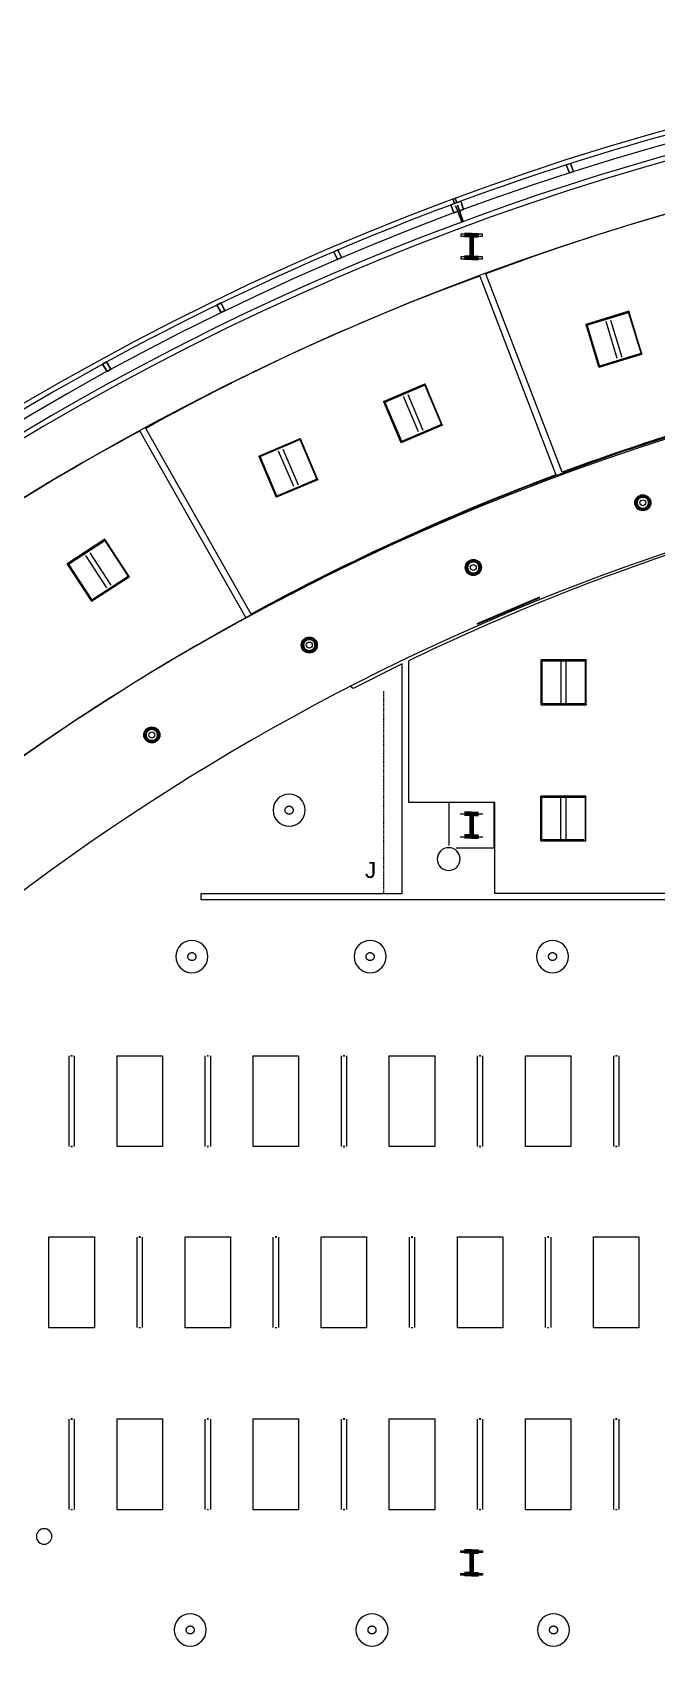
# Model space of a CAD drawing. Header units: inches. Extents: x 6512 to 15357, y -630 to 1499.
# Drawn here: x 13169 to 13498, y 633 to 1499 of the extents above; entities that cross this region are included whole.
import ezdxf

# ---------------------------------------------------------------- set-up
doc = ezdxf.new("R2010")
doc.units = ezdxf.units.IN
doc.header["$MEASUREMENT"] = 0
doc.linetypes.add('Dash 1_8_', pattern=[0.25, 0.125, -0.125])
for name, color, linetype, lineweight in [('A-CLNG', 13, 'Continuous', 18), ('A-DETL', 90, 'Continuous', 9), ('A-GLAZ', 151, 'Continuous', 18), ('E-LITE-EQPM', 33, 'Continuous', 25), ('G-ANNO-TEXT', 231, 'Continuous', 9), ('P-SANR-FIXT', 6, 'Continuous', 18), ('S-COLS', 52, 'Continuous', 18), ('S-COLS-SYMB', 171, 'Continuous', 70)]:
    doc.layers.add(name, color=color, linetype=linetype, lineweight=lineweight)
doc.styles.add('Swis721 Lt BT_1', font='swissl.ttf', dxfattribs={"height": 8.514638})

# ---------------------------------------------------------------- blocks, each defined once
blk = doc.blocks.new('Double C-Channel-Column - 2C15X50 WJE-4604959-3RD FLOOR RCP - NEW')
at = {"layer": 'S-COLS-SYMB'}
for p, q in [((0, 6), (-3.71, 6)), ((0, 6), (0, -6)), ((0, 6), (0, -6)), ((0, 6), (3.71, 6)), ((0, -6), (-3.71, -6)), ((0, -6), (3.71, -6))]:
    blk.add_line(p, q, dxfattribs=at)
blk = doc.blocks.new('Frameless opening with glazing - 36_ x 96_-4640755-3RD FLOOR RCP - NEW')
at = {"layer": 'A-GLAZ', "lineweight": 30}
blk.add_line((-19.5, -0.625), (16.5, -0.625), dxfattribs=at)
blk = doc.blocks.new('Pipe2 - Pipe-4625739-3RD FLOOR RCP - NEW')
at = {"layer": 'P-SANR-FIXT', "lineweight": 9}
for start, end in [(0, 180), (180, 0)]:
    blk.add_arc((14102.65, 671.72), 6, start, end, dxfattribs=at)
blk = doc.blocks.new('pipe small - pipe small-4625863-3RD FLOOR RCP - NEW')
at = {"layer": 'P-SANR-FIXT', "lineweight": 9}
for start, end in [(0, 180), (180, 0)]:
    blk.add_arc((13174.66, 704.32), 4.11, start, end, dxfattribs=at)
blk = doc.blocks.new('Lighting-Troffer-Cooper-Metalux-Encounter-22EN-24EN-LD2 - See Type Catalog-5549915-3RD FLOOR RCP - NEW')
at = {"layer": 'E-LITE-EQPM', "lineweight": 9}
for p, q in [((-11.875, 11.84375), (-11.875, 11.59375)), ((11.875, 11.84375), (-11.875, 11.84375)), ((-11.875, 11.59375), (-11.46875, 11.59375)), ((-11.875, 11.59375), (-11.46875, 11.59375)), ((-11.875, 11.59375), (-11.875, -11.59375)), ((-11.46875, 11.59375), (-11.46875, 11.34375)), ((-11.46875, -11.59375), (-11.46875, 11.59375)), ((11.46875, 11.34375), (-11.46875, 11.34375)), ((-1.25, 11.34375), (-1.25, -11.34375)), ((1.25, -11.34375), (1.25, 11.34375)), ((11.46875, 11.34375), (11.46875, 11.59375)), ((11.46875, 11.59375), (11.875, 11.59375)), ((11.46875, 11.59375), (11.875, 11.59375)), ((11.46875, -11.59375), (11.46875, 11.59375)), ((11.875, 11.59375), (11.875, 11.84375)), ((11.875, 11.59375), (11.875, -11.59375)), ((-11.46875, -11.59375), (-11.875, -11.59375)), ((-11.875, -11.59375), (-11.875, -11.84375)), ((-11.46875, -11.59375), (-11.875, -11.59375)), ((-11.875, -11.84375), (11.875, -11.84375)), ((-11.46875, -11.34375), (11.46875, -11.34375)), ((-11.46875, -11.34375), (-11.46875, -11.59375)), ((11.46875, -11.59375), (11.46875, -11.34375)), ((11.875, -11.59375), (11.46875, -11.59375)), ((11.875, -11.59375), (11.46875, -11.59375)), ((11.875, -11.84375), (11.875, -11.59375))]:
    blk.add_line(p, q, dxfattribs=at)
blk = doc.blocks.new('Lighting-Troffer-Cooper-Metalux-Encounter-22EN-24EN-LD2 - See Type Catalog-V6-3RD FLOOR RCP - NEW')
at = {"layer": 'E-LITE-EQPM', "lineweight": 9}
for p, q in [((-11.87, 11.84), (-11.87, 11.59)), ((10.91, 11.84), (-11.87, 11.84)), ((-11.87, 11.59), (-11.47, 11.59)), ((-11.87, 11.59), (-11.47, 11.59)), ((-11.87, 11.59), (-11.87, -11.59)), ((-11.47, 11.59), (-11.47, 11.34)), ((-11.47, -11.59), (-11.47, 11.59)), ((11.11, 11.34), (-11.47, 11.34)), ((-1.25, 11.34), (-1.25, -11.34)), ((1.25, -11.34), (1.25, 11.34)), ((11.47, -11.59), (11.47, 11.03)), ((11.88, 10.9), (11.88, -11.59)), ((-11.47, -11.59), (-11.87, -11.59)), ((-11.87, -11.59), (-11.87, -11.84)), ((-11.47, -11.59), (-11.87, -11.59)), ((-11.87, -11.84), (11.88, -11.84)), ((-11.47, -11.34), (11.47, -11.34)), ((-11.47, -11.34), (-11.47, -11.59)), ((11.47, -11.59), (11.47, -11.34)), ((11.88, -11.59), (11.47, -11.59)), ((11.88, -11.59), (11.47, -11.59)), ((11.88, -11.84), (11.88, -11.59))]:
    blk.add_line(p, q, dxfattribs=at)
blk = doc.blocks.new('Lighting-Troffer-Cooper-Metalux-Encounter-22EN-24EN-LD2 - See Type Catalog-V7-3RD FLOOR RCP - NEW')
at = {"layer": 'E-LITE-EQPM', "lineweight": 9}
for p, q in [((-11.875, 11.84375), (-11.875, 11.59375)), ((11.875, 11.84375), (-11.875, 11.84375)), ((-11.875, 11.59375), (-11.46875, 11.59375)), ((-11.875, 11.59375), (-11.46875, 11.59375)), ((-11.875, 11.59375), (-11.875, -11.59375)), ((-11.46875, 11.59375), (-11.46875, 11.34375)), ((-11.46875, -11.59375), (-11.46875, 11.59375)), ((11.46875, 11.34375), (-11.46875, 11.34375)), ((-1.25, 10.21875), (-1.25, -10.21875)), ((1.25, -10.21875), (1.25, 10.21875)), ((11.46875, 11.34375), (11.46875, 11.59375)), ((11.46875, 11.59375), (11.875, 11.59375)), ((11.46875, 11.59375), (11.875, 11.59375)), ((11.46875, -11.59375), (11.46875, 11.59375)), ((11.875, 11.59375), (11.875, 11.84375)), ((11.875, 11.59375), (11.875, -11.59375)), ((-11.46875, -11.59375), (-11.875, -11.59375)), ((-11.875, -11.59375), (-11.875, -11.84375)), ((-11.46875, -11.59375), (-11.875, -11.59375)), ((-11.875, -11.84375), (11.875, -11.84375)), ((-11.46875, -11.34375), (11.46875, -11.34375)), ((-11.46875, -11.34375), (-11.46875, -11.59375)), ((11.46875, -11.59375), (11.46875, -11.34375)), ((11.875, -11.59375), (11.46875, -11.59375)), ((11.875, -11.59375), (11.46875, -11.59375)), ((11.875, -11.84375), (11.875, -11.59375))]:
    blk.add_line(p, q, dxfattribs=at)
blk = doc.blocks.new('Lighting-Fixture-Coronet-LS4-LED-ASM - LS4 LED ASM-5590678-3RD FLOOR RCP - NEW')
at = {"layer": 'E-LITE-EQPM', "lineweight": 9}
for p, q in [((-24, 0.42), (-24, -0.42)), ((-23.94, 1.53), (23.94, 1.53)), ((-23.94, -0.4), (-23.94, 0.4)), ((23.94, -0.4), (23.94, 0.4)), ((24, 0.42), (24, -0.42)), ((23.94, -1.53), (-23.94, -1.53))]:
    blk.add_line(p, q, dxfattribs=at)
blk = doc.blocks.new('Indoor_Alum_Lbay_Cooper_Lumark_EP_Enterprise_0001 - Indoor_Alum_Lbay_Cooper_Lumark_EP_Enterprise_0001-5756078-3RD FLOOR RCP - NEW')
at = {"layer": 'E-LITE-EQPM', "lineweight": 9, "flags": 128}
for points in [[(2.11, 0), (2.11, 0.08), (2.11, 0.17), (2.1, 0.25), (2.09, 0.34), (2.07, 0.42), (2.05, 0.5), (2.03, 0.58), (2.01, 0.67), (1.98, 0.74), (1.95, 0.82), (1.91, 0.9), (1.88, 0.98), (1.84, 1.05), (1.79, 1.12), (1.75, 1.19), (1.7, 1.26), (1.64, 1.33), (1.59, 1.39), (1.53, 1.46), (1.47, 1.52), (1.41, 1.57), (1.35, 1.63), (1.28, 1.68), (1.21, 1.73), (1.14, 1.78), (1.07, 1.82), (1, 1.86), (0.92, 1.9), (0.84, 1.94), (0.77, 1.97), (0.69, 2), (0.61, 2.03), (0.52, 2.05), (0.44, 2.07), (0.36, 2.08), (0.28, 2.1), (0.19, 2.11), (0.11, 2.11), (0.02, 2.11), (-0.06, 2.11), (-0.15, 2.11), (-0.23, 2.1), (-0.31, 2.09), (-0.4, 2.08), (-0.48, 2.06), (-0.56, 2.04), (-0.64, 2.01), (-0.72, 1.99), (-0.8, 1.96), (-0.88, 1.92), (-0.96, 1.89), (-1.03, 1.85), (-1.1, 1.8), (-1.18, 1.76), (-1.24, 1.71), (-1.31, 1.66), (-1.38, 1.6), (-1.44, 1.55), (-1.5, 1.49), (-1.56, 1.43), (-1.62, 1.36), (-1.67, 1.3), (-1.72, 1.23), (-1.77, 1.16), (-1.81, 1.09), (-1.85, 1.02), (-1.89, 0.94), (-1.93, 0.87), (-1.96, 0.79), (-1.99, 0.71), (-2.02, 0.63), (-2.04, 0.55), (-2.06, 0.46), (-2.08, 0.38), (-2.09, 0.3), (-2.1, 0.21), (-2.11, 0.13), (-2.11, 0.05), (-2.11, 0)], [(-2.11, 0), (-2.11, -0.08), (-2.11, -0.17), (-2.1, -0.25), (-2.09, -0.34), (-2.07, -0.42), (-2.05, -0.5), (-2.03, -0.58), (-2.01, -0.67), (-1.98, -0.74), (-1.95, -0.82), (-1.91, -0.9), (-1.88, -0.98), (-1.84, -1.05), (-1.79, -1.12), (-1.75, -1.19), (-1.7, -1.26), (-1.64, -1.33), (-1.59, -1.39), (-1.53, -1.46), (-1.47, -1.52), (-1.41, -1.57), (-1.35, -1.63), (-1.28, -1.68), (-1.21, -1.73), (-1.14, -1.78), (-1.07, -1.82), (-1, -1.86), (-0.92, -1.9), (-0.84, -1.94), (-0.77, -1.97), (-0.69, -2), (-0.61, -2.03), (-0.52, -2.05), (-0.44, -2.07), (-0.36, -2.08), (-0.28, -2.1), (-0.19, -2.11), (-0.11, -2.11), (-0.02, -2.11), (0.06, -2.11), (0.15, -2.11), (0.23, -2.1), (0.31, -2.09), (0.4, -2.08), (0.48, -2.06), (0.56, -2.04), (0.64, -2.01), (0.72, -1.99), (0.8, -1.96), (0.88, -1.92), (0.96, -1.89), (1.03, -1.85), (1.1, -1.8), (1.18, -1.76), (1.24, -1.71), (1.31, -1.66), (1.38, -1.6), (1.44, -1.55), (1.5, -1.49), (1.56, -1.43), (1.62, -1.36), (1.67, -1.3), (1.72, -1.23), (1.77, -1.16), (1.81, -1.09), (1.85, -1.02), (1.89, -0.94), (1.93, -0.87), (1.96, -0.79), (1.99, -0.71), (2.02, -0.63), (2.04, -0.55), (2.06, -0.46), (2.08, -0.38), (2.09, -0.3), (2.1, -0.21), (2.11, -0.13), (2.11, -0.05), (2.11, 0)]]:
    blk.add_lwpolyline(points, dxfattribs=at)
at = {"layer": 'E-LITE-EQPM', "lineweight": 9}
blk.add_circle((0, 0), 8.5, dxfattribs=at)
blk = doc.blocks.new('KREON Holon 80 - KREON Holon 80 - Surface Mounted-V33-3RD FLOOR RCP - NEW')
at = {"layer": 'E-LITE-EQPM', "lineweight": 9, "flags": 128}
for points in [[(14.62, 0), (14.62, 0.12), (14.63, 0.24), (14.64, 0.36), (14.66, 0.48), (14.68, 0.6), (14.71, 0.71), (14.74, 0.83), (14.77, 0.95), (14.81, 1.06), (14.86, 1.17), (14.91, 1.28), (14.96, 1.39), (15.02, 1.49), (15.08, 1.6), (15.14, 1.7), (15.21, 1.8), (15.29, 1.89), (15.37, 1.98), (15.45, 2.07), (15.53, 2.16), (15.62, 2.24), (15.71, 2.32), (15.8, 2.39), (15.9, 2.46), (16, 2.53), (16.1, 2.59), (16.21, 2.65), (16.32, 2.71), (16.43, 2.76), (16.54, 2.8), (16.65, 2.84), (16.76, 2.88), (16.88, 2.91), (17, 2.94), (17.12, 2.96), (17.23, 2.98), (17.35, 3), (17.47, 3), (17.59, 3.01), (17.71, 3.01), (17.83, 3), (17.95, 2.99), (18.07, 2.97), (18.19, 2.95), (18.31, 2.93), (18.43, 2.9), (18.54, 2.87), (18.66, 2.83), (18.77, 2.78), (18.88, 2.74), (18.99, 2.68), (19.09, 2.63), (19.2, 2.57), (19.3, 2.5), (19.4, 2.43), (19.49, 2.36), (19.59, 2.28), (19.68, 2.2), (19.76, 2.12), (19.84, 2.03), (19.92, 1.94), (20, 1.85), (20.07, 1.75), (20.14, 1.65), (20.2, 1.55), (20.26, 1.45), (20.32, 1.34), (20.37, 1.23), (20.42, 1.12), (20.46, 1.01), (20.5, 0.89), (20.53, 0.78), (20.56, 0.66), (20.59, 0.54), (20.6, 0.42), (20.62, 0.31), (20.63, 0.19), (20.63, 0.06), (20.63, 0)], [(20.63, 0), (20.63, -0.12), (20.63, -0.24), (20.61, -0.36), (20.6, -0.48), (20.57, -0.6), (20.55, -0.71), (20.52, -0.83), (20.48, -0.95), (20.44, -1.06), (20.4, -1.17), (20.35, -1.28), (20.29, -1.39), (20.24, -1.49), (20.18, -1.6), (20.11, -1.7), (20.04, -1.8), (19.97, -1.89), (19.89, -1.98), (19.81, -2.07), (19.72, -2.16), (19.63, -2.24), (19.54, -2.32), (19.45, -2.39), (19.35, -2.46), (19.25, -2.53), (19.15, -2.59), (19.04, -2.65), (18.94, -2.71), (18.83, -2.76), (18.72, -2.8), (18.6, -2.84), (18.49, -2.88), (18.37, -2.91), (18.26, -2.94), (18.14, -2.96), (18.02, -2.98), (17.9, -3), (17.78, -3), (17.66, -3.01), (17.54, -3.01), (17.42, -3), (17.3, -2.99), (17.18, -2.97), (17.06, -2.95), (16.94, -2.93), (16.83, -2.9), (16.71, -2.87), (16.6, -2.83), (16.49, -2.78), (16.38, -2.74), (16.27, -2.68), (16.16, -2.63), (16.06, -2.57), (15.96, -2.5), (15.86, -2.43), (15.76, -2.36), (15.67, -2.28), (15.58, -2.2), (15.49, -2.12), (15.41, -2.03), (15.33, -1.94), (15.25, -1.85), (15.18, -1.75), (15.11, -1.65), (15.05, -1.55), (14.99, -1.45), (14.93, -1.34), (14.88, -1.23), (14.84, -1.12), (14.79, -1.01), (14.75, -0.89), (14.72, -0.78), (14.69, -0.66), (14.67, -0.54), (14.65, -0.42), (14.63, -0.31), (14.62, -0.19), (14.62, -0.06), (14.62, 0)]]:
    blk.add_lwpolyline(points, dxfattribs=at)
at = {"layer": 'E-LITE-EQPM', "lineweight": 9}
for radius, start, end in [(4.25, 0, 180), (4.19, 0, 180), (3.69, 0, 180), (3.69, 0, 180), (3.01, 157.53361, 180), (3.07, 160.19358, 161.47142), (3.07, 153.27324, 154.97629), (3.01, 28.125, 151.875), (3.07, 137.35184, 139.1443), (3.07, 131.13408, 132.75442), (1.57, 0, 180), (3.07, 114.85184, 116.6443), (3.07, 108.63408, 110.25442), (3.07, 93.09623, 94.1443), (3.07, 86.13408, 87.06777), (3.07, 69.85184, 71.6443), (3.07, 63.63408, 65.25442), (3.07, 47.35184, 49.1443), (3.07, 41.13408, 42.75442), (3.07, 25.36697, 26.91694), (3.01, 0, 21.92234), (3.07, 17.22848, 19.58281), (4.25, 180, 0), (4.19, 180, 0), (3.69, 180, 0), (3.69, 180, 0), (3.01, 180, 202.38834), (3.07, 197.22848, 199.58281), (3.07, 205.36697, 206.91694), (3.01, 208.125, 331.875), (3.07, 221.13408, 222.75442), (3.07, 227.35184, 229.1443), (1.57, 180, 0), (3.07, 243.63408, 245.25442), (3.07, 249.85184, 251.64431), (3.07, 266.90372, 267.75442), (3.07, 272.93223, 274.14431), (3.07, 288.63408, 290.25442), (3.07, 294.85184, 296.6443), (3.07, 311.13408, 312.75442), (3.07, 317.35184, 319.1443), (3.07, 333.27324, 334.97629), (3.01, 338.07766, 0), (3.07, 340.19358, 341.47142)]:
    blk.add_arc((17.63, 0), radius, start, end, dxfattribs=at)
blk = doc.blocks.new('KREON Holon 80 - KREON Holon 80 - Surface Mounted-V34-3RD FLOOR RCP - NEW')
at = {"layer": 'E-LITE-EQPM', "lineweight": 9, "flags": 128}
for points in [[(14.62, 0), (14.62, 0.12), (14.63, 0.24), (14.64, 0.36), (14.66, 0.48), (14.68, 0.6), (14.71, 0.71), (14.74, 0.83), (14.77, 0.95), (14.81, 1.06), (14.86, 1.17), (14.91, 1.28), (14.96, 1.39), (15.02, 1.49), (15.08, 1.6), (15.14, 1.7), (15.21, 1.8), (15.29, 1.89), (15.37, 1.98), (15.45, 2.07), (15.53, 2.16), (15.62, 2.24), (15.71, 2.32), (15.8, 2.39), (15.9, 2.46), (16, 2.53), (16.1, 2.59), (16.21, 2.65), (16.32, 2.71), (16.43, 2.76), (16.54, 2.8), (16.65, 2.84), (16.76, 2.88), (16.88, 2.91), (17, 2.94), (17.12, 2.96), (17.23, 2.98), (17.35, 3), (17.47, 3), (17.59, 3.01), (17.71, 3.01), (17.83, 3), (17.95, 2.99), (18.07, 2.97), (18.19, 2.95), (18.31, 2.93), (18.43, 2.9), (18.54, 2.87), (18.66, 2.83), (18.77, 2.78), (18.88, 2.74), (18.99, 2.68), (19.09, 2.63), (19.2, 2.57), (19.3, 2.5), (19.4, 2.43), (19.49, 2.36), (19.59, 2.28), (19.68, 2.2), (19.76, 2.12), (19.84, 2.03), (19.92, 1.94), (20, 1.85), (20.07, 1.75), (20.14, 1.65), (20.2, 1.55), (20.26, 1.45), (20.32, 1.34), (20.37, 1.23), (20.42, 1.12), (20.46, 1.01), (20.5, 0.89), (20.53, 0.78), (20.56, 0.66), (20.59, 0.54), (20.6, 0.42), (20.62, 0.31), (20.63, 0.19), (20.63, 0.06), (20.63, 0)], [(20.63, 0), (20.63, -0.12), (20.63, -0.24), (20.61, -0.36), (20.6, -0.48), (20.57, -0.6), (20.55, -0.71), (20.52, -0.83), (20.48, -0.95), (20.44, -1.06), (20.4, -1.17), (20.35, -1.28), (20.29, -1.39), (20.24, -1.49), (20.18, -1.6), (20.11, -1.7), (20.04, -1.8), (19.97, -1.89), (19.89, -1.98), (19.81, -2.07), (19.72, -2.16), (19.63, -2.24), (19.54, -2.32), (19.45, -2.39), (19.35, -2.46), (19.25, -2.53), (19.15, -2.59), (19.04, -2.65), (18.94, -2.71), (18.83, -2.76), (18.72, -2.8), (18.6, -2.84), (18.49, -2.88), (18.37, -2.91), (18.26, -2.94), (18.14, -2.96), (18.02, -2.98), (17.9, -3), (17.78, -3), (17.66, -3.01), (17.54, -3.01), (17.42, -3), (17.3, -2.99), (17.18, -2.97), (17.06, -2.95), (16.94, -2.93), (16.83, -2.9), (16.71, -2.87), (16.6, -2.83), (16.49, -2.78), (16.38, -2.74), (16.27, -2.68), (16.16, -2.63), (16.06, -2.57), (15.96, -2.5), (15.86, -2.43), (15.76, -2.36), (15.67, -2.28), (15.58, -2.2), (15.49, -2.12), (15.41, -2.03), (15.33, -1.94), (15.25, -1.85), (15.18, -1.75), (15.11, -1.65), (15.05, -1.55), (14.99, -1.45), (14.93, -1.34), (14.88, -1.23), (14.84, -1.12), (14.79, -1.01), (14.75, -0.89), (14.72, -0.78), (14.69, -0.66), (14.67, -0.54), (14.65, -0.42), (14.63, -0.31), (14.62, -0.19), (14.62, -0.06), (14.62, 0)]]:
    blk.add_lwpolyline(points, dxfattribs=at)
at = {"layer": 'E-LITE-EQPM', "lineweight": 9}
for radius, start, end in [(4.25, 0, 180), (4.19, 0, 180), (3.69, 0, 180), (3.69, 0, 180), (3.01, 157.53361, 180), (3.07, 160.19358, 161.47142), (3.07, 153.27324, 154.97629), (3.01, 28.125, 151.875), (3.07, 137.35184, 139.1443), (3.07, 131.13408, 132.75442), (1.57, 0, 180), (3.07, 114.85184, 116.6443), (3.07, 108.63408, 110.25442), (3.07, 93.09623, 94.1443), (3.07, 86.83079, 87.75442), (3.07, 69.85184, 71.6443), (3.07, 63.63408, 65.25442), (3.07, 47.35184, 49.1443), (3.07, 41.13408, 42.75442), (3.07, 25.36697, 26.91694), (3.01, 0, 22.38834), (3.07, 17.22848, 19.58281), (4.25, 180, 0), (4.19, 180, 0), (3.69, 180, 0), (3.69, 180, 0), (3.01, 180, 202.38834), (3.07, 197.22848, 199.58281), (3.07, 205.36697, 206.91694), (3.01, 208.125, 331.875), (3.07, 221.13408, 222.75442), (3.07, 227.35184, 229.1443), (1.57, 180, 0), (3.07, 243.63408, 245.25442), (3.07, 249.85184, 251.64431), (3.07, 266.90372, 267.75442), (3.07, 273.16921, 274.14431), (3.07, 288.63408, 290.25442), (3.07, 294.85184, 296.6443), (3.07, 311.13408, 312.75442), (3.07, 317.35184, 319.1443), (3.07, 333.27324, 334.97629), (3.01, 337.53361, 0), (3.07, 340.19358, 341.47142)]:
    blk.add_arc((17.63, 0), radius, start, end, dxfattribs=at)
blk = doc.blocks.new('KREON Holon 80 - KREON Holon 80 - Surface Mounted-V35-3RD FLOOR RCP - NEW')
at = {"layer": 'E-LITE-EQPM', "lineweight": 9, "flags": 128}
for points in [[(14.62, 0), (14.62, 0.12), (14.63, 0.24), (14.64, 0.36), (14.66, 0.48), (14.68, 0.6), (14.71, 0.71), (14.74, 0.83), (14.77, 0.95), (14.81, 1.06), (14.86, 1.17), (14.91, 1.28), (14.96, 1.39), (15.02, 1.49), (15.08, 1.6), (15.14, 1.7), (15.21, 1.8), (15.29, 1.89), (15.37, 1.98), (15.45, 2.07), (15.53, 2.16), (15.62, 2.24), (15.71, 2.32), (15.8, 2.39), (15.9, 2.46), (16, 2.53), (16.1, 2.59), (16.21, 2.65), (16.32, 2.71), (16.43, 2.76), (16.54, 2.8), (16.65, 2.84), (16.76, 2.88), (16.88, 2.91), (17, 2.94), (17.12, 2.96), (17.23, 2.98), (17.35, 3), (17.47, 3), (17.59, 3.01), (17.71, 3.01), (17.83, 3), (17.95, 2.99), (18.07, 2.97), (18.19, 2.95), (18.31, 2.93), (18.43, 2.9), (18.54, 2.87), (18.66, 2.83), (18.77, 2.78), (18.88, 2.74), (18.99, 2.68), (19.09, 2.63), (19.2, 2.57), (19.3, 2.5), (19.4, 2.43), (19.49, 2.36), (19.59, 2.28), (19.68, 2.2), (19.76, 2.12), (19.84, 2.03), (19.92, 1.94), (20, 1.85), (20.07, 1.75), (20.14, 1.65), (20.2, 1.55), (20.26, 1.45), (20.32, 1.34), (20.37, 1.23), (20.42, 1.12), (20.46, 1.01), (20.5, 0.89), (20.53, 0.78), (20.56, 0.66), (20.59, 0.54), (20.6, 0.42), (20.62, 0.31), (20.63, 0.19), (20.63, 0.06), (20.63, 0)], [(20.63, 0), (20.63, -0.12), (20.63, -0.24), (20.61, -0.36), (20.6, -0.48), (20.57, -0.6), (20.55, -0.71), (20.52, -0.83), (20.48, -0.95), (20.44, -1.06), (20.4, -1.17), (20.35, -1.28), (20.29, -1.39), (20.24, -1.49), (20.18, -1.6), (20.11, -1.7), (20.04, -1.8), (19.97, -1.89), (19.89, -1.98), (19.81, -2.07), (19.72, -2.16), (19.63, -2.24), (19.54, -2.32), (19.45, -2.39), (19.35, -2.46), (19.25, -2.53), (19.15, -2.59), (19.04, -2.65), (18.94, -2.71), (18.83, -2.76), (18.72, -2.8), (18.6, -2.84), (18.49, -2.88), (18.37, -2.91), (18.26, -2.94), (18.14, -2.96), (18.02, -2.98), (17.9, -3), (17.78, -3), (17.66, -3.01), (17.54, -3.01), (17.42, -3), (17.3, -2.99), (17.18, -2.97), (17.06, -2.95), (16.94, -2.93), (16.83, -2.9), (16.71, -2.87), (16.6, -2.83), (16.49, -2.78), (16.38, -2.74), (16.27, -2.68), (16.16, -2.63), (16.06, -2.57), (15.96, -2.5), (15.86, -2.43), (15.76, -2.36), (15.67, -2.28), (15.58, -2.2), (15.49, -2.12), (15.41, -2.03), (15.33, -1.94), (15.25, -1.85), (15.18, -1.75), (15.11, -1.65), (15.05, -1.55), (14.99, -1.45), (14.93, -1.34), (14.88, -1.23), (14.84, -1.12), (14.79, -1.01), (14.75, -0.89), (14.72, -0.78), (14.69, -0.66), (14.67, -0.54), (14.65, -0.42), (14.63, -0.31), (14.62, -0.19), (14.62, -0.06), (14.62, 0)]]:
    blk.add_lwpolyline(points, dxfattribs=at)
at = {"layer": 'E-LITE-EQPM', "lineweight": 9}
for radius, start, end in [(4.25, 0, 180), (4.19, 0, 180), (3.69, 0, 180), (3.69, 0, 180), (3.01, 157.53361, 180), (3.07, 160.19358, 161.47142), (3.07, 153.27324, 154.97629), (3.01, 28.125, 151.875), (3.07, 137.52776, 139.1443), (3.07, 131.13408, 132.75442), (1.57, 0, 180), (3.07, 114.85184, 116.6443), (3.07, 108.63408, 110.25442), (3.07, 93.09623, 94.1443), (3.07, 86.90372, 87.75442), (3.07, 69.85184, 71.6443), (3.07, 63.63408, 65.25442), (3.07, 47.35184, 49.1443), (3.07, 41.13408, 42.75442), (3.07, 25.36697, 26.91694), (3.01, 0, 22.38834), (3.07, 17.22848, 19.58281), (4.25, 180, 0), (4.19, 180, 0), (3.69, 180, 0), (3.69, 180, 0), (3.01, 180, 202.38834), (3.07, 197.22848, 199.58281), (3.07, 205.36697, 206.84269), (3.01, 207.48949, 332.51051), (3.07, 221.13408, 222.47224), (3.07, 227.35184, 229.1443), (1.57, 180, 0), (3.07, 243.63408, 245.25442), (3.07, 249.85184, 251.64431), (3.07, 266.90372, 267.75442), (3.07, 273.09623, 274.14431), (3.07, 288.63408, 290.25442), (3.07, 294.85184, 296.6443), (3.07, 311.13408, 312.75442), (3.07, 317.35184, 319.1443), (3.07, 333.27324, 334.97629), (3.01, 337.53361, 0), (3.07, 340.19358, 341.47142)]:
    blk.add_arc((17.63, 0), radius, start, end, dxfattribs=at)
blk = doc.blocks.new('KREON Holon 80 - KREON Holon 80 - Surface Mounted-V30-3RD FLOOR RCP - NEW')
at = {"layer": 'E-LITE-EQPM', "lineweight": 9, "flags": 128}
for points in [[(14.62, 0), (14.62, 0.12), (14.63, 0.24), (14.64, 0.36), (14.66, 0.48), (14.68, 0.6), (14.71, 0.71), (14.74, 0.83), (14.77, 0.95), (14.81, 1.06), (14.86, 1.17), (14.91, 1.28), (14.96, 1.39), (15.02, 1.49), (15.08, 1.6), (15.14, 1.7), (15.21, 1.8), (15.29, 1.89), (15.37, 1.98), (15.45, 2.07), (15.53, 2.16), (15.62, 2.24), (15.71, 2.32), (15.8, 2.39), (15.9, 2.46), (16, 2.53), (16.1, 2.59), (16.21, 2.65), (16.32, 2.71), (16.43, 2.76), (16.54, 2.8), (16.65, 2.84), (16.76, 2.88), (16.88, 2.91), (17, 2.94), (17.12, 2.96), (17.23, 2.98), (17.35, 3), (17.47, 3), (17.59, 3.01), (17.71, 3.01), (17.83, 3), (17.95, 2.99), (18.07, 2.97), (18.19, 2.95), (18.31, 2.93), (18.43, 2.9), (18.54, 2.87), (18.66, 2.83), (18.77, 2.78), (18.88, 2.74), (18.99, 2.68), (19.09, 2.63), (19.2, 2.57), (19.3, 2.5), (19.4, 2.43), (19.49, 2.36), (19.59, 2.28), (19.68, 2.2), (19.76, 2.12), (19.84, 2.03), (19.92, 1.94), (20, 1.85), (20.07, 1.75), (20.14, 1.65), (20.2, 1.55), (20.26, 1.45), (20.32, 1.34), (20.37, 1.23), (20.42, 1.12), (20.46, 1.01), (20.5, 0.89), (20.53, 0.78), (20.56, 0.66), (20.59, 0.54), (20.6, 0.42), (20.62, 0.31), (20.63, 0.19), (20.63, 0.06), (20.63, 0)], [(20.63, 0), (20.63, -0.12), (20.63, -0.24), (20.61, -0.36), (20.6, -0.48), (20.57, -0.6), (20.55, -0.71), (20.52, -0.83), (20.48, -0.95), (20.44, -1.06), (20.4, -1.17), (20.35, -1.28), (20.29, -1.39), (20.24, -1.49), (20.18, -1.6), (20.11, -1.7), (20.04, -1.8), (19.97, -1.89), (19.89, -1.98), (19.81, -2.07), (19.72, -2.16), (19.63, -2.24), (19.54, -2.32), (19.45, -2.39), (19.35, -2.46), (19.25, -2.53), (19.15, -2.59), (19.04, -2.65), (18.94, -2.71), (18.83, -2.76), (18.72, -2.8), (18.6, -2.84), (18.49, -2.88), (18.37, -2.91), (18.26, -2.94), (18.14, -2.96), (18.02, -2.98), (17.9, -3), (17.78, -3), (17.66, -3.01), (17.54, -3.01), (17.42, -3), (17.3, -2.99), (17.18, -2.97), (17.06, -2.95), (16.94, -2.93), (16.83, -2.9), (16.71, -2.87), (16.6, -2.83), (16.49, -2.78), (16.38, -2.74), (16.27, -2.68), (16.16, -2.63), (16.06, -2.57), (15.96, -2.5), (15.86, -2.43), (15.76, -2.36), (15.67, -2.28), (15.58, -2.2), (15.49, -2.12), (15.41, -2.03), (15.33, -1.94), (15.25, -1.85), (15.18, -1.75), (15.11, -1.65), (15.05, -1.55), (14.99, -1.45), (14.93, -1.34), (14.88, -1.23), (14.84, -1.12), (14.79, -1.01), (14.75, -0.89), (14.72, -0.78), (14.69, -0.66), (14.67, -0.54), (14.65, -0.42), (14.63, -0.31), (14.62, -0.19), (14.62, -0.06), (14.62, 0)]]:
    blk.add_lwpolyline(points, dxfattribs=at)
at = {"layer": 'E-LITE-EQPM', "lineweight": 9}
for radius, start, end in [(4.25, 0, 180), (4.19, 0, 180), (3.69, 0, 180), (3.69, 0, 180), (3.01, 157.53361, 180), (3.07, 160.19358, 161.47142), (3.07, 153.27324, 154.97629), (3.01, 28.125, 151.875), (3.07, 137.35184, 139.1443), (3.07, 131.13408, 132.75442), (1.57, 0, 180), (3.07, 114.85184, 116.6443), (3.07, 108.63408, 110.25442), (3.07, 93.09623, 94.1443), (3.07, 86.90372, 87.75442), (3.07, 69.85184, 71.6443), (3.07, 63.63408, 65.25442), (3.07, 47.35184, 49.1443), (3.07, 41.13408, 42.75442), (3.07, 25.36697, 26.91694), (3.01, 0, 22.38834), (3.07, 17.22848, 19.58281), (4.25, 180, 0), (4.19, 180, 0), (3.69, 180, 0), (3.69, 180, 0), (3.01, 180, 202.38834), (3.07, 197.22848, 199.58281), (3.07, 205.36697, 206.91694), (3.01, 208.125, 331.875), (3.07, 221.13408, 222.75442), (3.07, 227.35184, 229.1443), (1.57, 180, 0), (3.07, 243.63408, 245.25442), (3.07, 249.85184, 251.64431), (3.07, 266.90372, 267.75442), (3.07, 273.09623, 274.14431), (3.07, 288.63408, 290.25442), (3.07, 294.85184, 296.6443), (3.07, 311.13408, 312.75442), (3.07, 317.35184, 319.1443), (3.07, 333.27324, 334.97629), (3.01, 337.53361, 0), (3.07, 340.19358, 341.47142)]:
    blk.add_arc((17.63, 0), radius, start, end, dxfattribs=at)
blk = doc.blocks.new('2941 Fairview Park_Clean for Revit_dwg_2941 Fairview Park-For Revit$0$X-P03-VC$0$$W-SHAPE-5978758-3RD FLOOR RCP - NEW')
at = {"layer": 'P-SANR-FIXT', "lineweight": 9}
for p, q in [((-6, 6.06), (6, 6.06)), ((0, -6.06), (0, 6.06)), ((-6, -6.06), (6, -6.06))]:
    blk.add_line(p, q, dxfattribs=at)
blk = doc.blocks.new('2941 Fairview Park_Clean for Revit_dwg_2941 Fairview Park-For Revit$0$X-P03-VC$0$SL-W12X65-5978759-3RD FLOOR RCP - NEW')
blk.add_blockref('2941 Fairview Park_Clean for Revit_dwg_2941 Fairview Park-For Revit$0$X-P03-VC$0$$W-SHAPE-5978758-3RD FLOOR RCP - NEW', (0, 0))
blk = doc.blocks.new('2941 Fairview Park_Clean for Revit_dwg-4584220-3RD FLOOR RCP - NEW')
at = {"layer": 'P-SANR-FIXT', "lineweight": 9, "flags": 128}
for points in [[(13453.08, 1430.27), (13450.77, 1429.43), (13452.42, 1425.21), (13454.53, 1425.98), (13453.08, 1430.27), (13454.53, 1425.98), (13452.42, 1425.21), (13450.77, 1429.43)], [(13389.65, 1408.28), (13391.3, 1404.06), (13396.47, 1405.95), (13395.01, 1410.23), (13389.65, 1408.28), (13395.01, 1410.23), (13396.47, 1405.95), (13391.3, 1404.06)], [(13391.38, 1410.03), (13391.75, 1409.1), (13391.38, 1410.03), (13390.85, 1411.4)], [(13392.55, 1410.45), (13392.88, 1409.51), (13392.55, 1410.45), (13392.08, 1411.85)], [(13392.24, 1407.85), (13393.21, 1405.34)], [(13393.31, 1408.24), (13394.17, 1405.69)], [(13395.58, 1399.29), (13393.4, 1404.88)], [(13396.27, 1399.54), (13394.34, 1405.22)], [(13406.48, 1379.76), (13406.48, 1380.76), (13401.1, 1380.76), (13401.1, 1391.76), (13406.48, 1391.76), (13406.48, 1392.76), (13394.98, 1392.76), (13394.98, 1391.76), (13400.35, 1391.76), (13400.35, 1380.76), (13394.98, 1380.76), (13394.98, 1379.76), (13406.48, 1379.76), (13406.48, 1380.76), (13401.1, 1380.76), (13401.1, 1391.76), (13406.48, 1391.76), (13406.48, 1392.76), (13394.98, 1392.76), (13394.98, 1391.76), (13400.35, 1391.76), (13400.35, 1380.76), (13394.98, 1380.76), (13394.98, 1379.76)], [(13330.01, 1384.57), (13327.8, 1383.52), (13329.83, 1379.47), (13327.8, 1383.52)], [(13329.83, 1379.47), (13331.86, 1380.43), (13330.01, 1384.57), (13331.86, 1380.43)], [(13268.13, 1356.45), (13265.97, 1355.3), (13268.2, 1351.35), (13265.97, 1355.3)], [(13268.2, 1351.35), (13270.19, 1352.42), (13268.13, 1356.45), (13270.19, 1352.42), (13268.2, 1351.35), (13270.19, 1352.42)], [(13207.69, 1325.39), (13205.59, 1324.12), (13208.01, 1320.29), (13209.93, 1321.45), (13207.69, 1325.39), (13205.59, 1324.12), (13208.01, 1320.29), (13209.93, 1321.45), (13207.69, 1325.39), (13209.93, 1321.45), (13208.01, 1320.29), (13205.59, 1324.12), (13207.69, 1325.39), (13209.93, 1321.45), (13208.01, 1320.29), (13205.59, 1324.12)], [(13406.48, 696.78), (13406.48, 695.78), (13401.1, 695.78), (13401.1, 684.78), (13406.48, 684.78), (13406.48, 683.78), (13394.98, 683.78), (13394.98, 684.78), (13400.35, 684.78), (13400.35, 695.78), (13394.98, 695.78), (13394.98, 696.78), (13406.48, 696.78), (13406.48, 695.78), (13401.1, 695.78), (13401.1, 684.78), (13406.48, 684.78), (13406.48, 683.78), (13394.98, 683.78), (13394.98, 684.78), (13400.35, 684.78), (13400.35, 695.78), (13394.98, 695.78), (13394.98, 696.78)]]:
    blk.add_lwpolyline(points, close=True, dxfattribs=at)
blk.add_lwpolyline([(13392.61, 1068.3), (13412.73, 1068.3), (13412.73, 1092.3), (13388.73, 1092.3), (13388.73, 1069.58)], dxfattribs=at)
blk.add_lwpolyline([(13392.61, 1068.3), (13412.73, 1068.3), (13412.73, 1092.3), (13388.73, 1092.3), (13388.73, 1069.58)], dxfattribs=at)
at = {"layer": 'P-SANR-FIXT', "lineweight": 9}
for radius, start, end in [(1409, 90.02649, 208.7222), (1409, 90.02649, 208.7222), (1401.94, 89.9795, 208.7236), (1401.94, 89.9795, 208.7236), (1396, 89.98479, 134.01144), (1396, 89.98479, 134.01144), (1406.44, 100.11236, 110.20315), (1406.44, 100.11236, 110.20315), (1406.44, 110.43524, 121.27779), (1406.44, 110.43524, 121.27779)]:
    blk.add_arc((13880.73, 90.3), radius, start, end, dxfattribs=at)
blk.add_ellipse((13391.46, 1411.62), major_axis=(0.615, 0.225), ratio=0.244106, start_param=3.141593, end_param=6.283185, dxfattribs=at)
blk.add_ellipse((13391.46, 1411.62), major_axis=(0.615, 0.225), ratio=0.244106, start_param=3.141593, end_param=6.283185, dxfattribs=at)
for p in [(13400.73, 1080.32), (13400.73, 1080.32), (13400.73, 690.32), (13400.73, 690.32)]:
    blk.add_blockref('2941 Fairview Park_Clean for Revit_dwg_2941 Fairview Park-For Revit$0$X-P03-VC$0$SL-W12X65-5978759-3RD FLOOR RCP - NEW', p)

msp = doc.modelspace()

# ---------------------------------------------------------------- linework, layer by layer
at = {"layer": 'A-CLNG', "lineweight": 13}
for p, q in [((13405.02, 1370.58), (13445.32, 1265.61)), ((13448.57, 1266.91), (13408.29, 1371.84)), ((13483.89, 1352.05), (13461.17, 1345.11)), ((13490.81, 1329.4), (13483.89, 1352.05)), ((13461.17, 1345.11), (13468.1, 1322.46)), ((13468.1, 1322.46), (13490.81, 1329.4)), ((13225.19, 1288.72), (13281.26, 1189.93)), ((13284.11, 1192), (13228.41, 1290.14)), ((13206.8, 1231.51), (13186.88, 1218.58)), ((13219.7, 1211.65), (13206.8, 1231.51)), ((13186.88, 1218.58), (13199.78, 1198.71)), ((13199.78, 1198.71), (13219.7, 1211.65)), ((13363.97, 1165.62), (13338.04, 1152.61)), ((13363.97, 1044.32), (13363.97, 1165.62)), ((13367.47, 1092.3), (13367.47, 1167.31)), ((13461.22, 1167.75), (13437.47, 1167.75)), ((13437.47, 1167.75), (13437.47, 1144.06)), ((13461.22, 1144.06), (13461.22, 1167.75)), ((13338.04, 1152.61), (13336.73, 1153.76)), ((13437.47, 1144.06), (13461.22, 1144.06)), ((13412.98, 1092.3), (13367.47, 1092.3)), ((13412.98, 1044.32), (13412.98, 1092.3)), ((13461.09, 1095.75), (13437.34, 1095.75)), ((13437.34, 1095.75), (13437.34, 1072.06)), ((13461.09, 1072.06), (13461.09, 1095.75)), ((13437.34, 1072.06), (13461.09, 1072.06)), ((13257.73, 1040.82), (13257.73, 1044.32)), ((13257.73, 1044.32), (13363.97, 1044.32)), ((13510.47, 1040.82), (13257.73, 1040.82)), ((13506.97, 1044.32), (13412.98, 1044.32)), ((13213.21, 958.45), (13237.21, 958.45)), ((13213.21, 910.45), (13213.21, 958.45)), ((13237.21, 958.45), (13237.21, 910.45)), ((13285.21, 958.45), (13309.21, 958.45)), ((13285.21, 910.45), (13285.21, 958.45)), ((13309.21, 958.45), (13309.21, 910.45)), ((13357.21, 958.45), (13381.21, 958.45)), ((13357.21, 910.45), (13357.21, 958.45)), ((13381.21, 958.45), (13381.21, 910.45)), ((13429.21, 958.45), (13453.21, 958.45)), ((13429.21, 910.45), (13429.21, 958.45)), ((13453.21, 958.45), (13453.21, 910.45)), ((13237.21, 910.45), (13213.21, 910.45)), ((13309.21, 910.45), (13285.21, 910.45)), ((13381.21, 910.45), (13357.21, 910.45)), ((13453.21, 910.45), (13429.21, 910.45)), ((13177.21, 862.67), (13201.21, 862.67)), ((13177.21, 814.67), (13177.21, 862.67)), ((13201.21, 862.67), (13201.21, 814.67)), ((13249.21, 862.67), (13273.21, 862.67)), ((13249.21, 814.67), (13249.21, 862.67)), ((13273.21, 862.67), (13273.21, 814.67)), ((13321.21, 862.67), (13345.21, 862.67)), ((13321.21, 814.67), (13321.21, 862.67)), ((13345.21, 862.67), (13345.21, 814.67)), ((13393.21, 862.67), (13417.21, 862.67)), ((13393.21, 814.67), (13393.21, 862.67)), ((13417.21, 862.67), (13417.21, 814.67)), ((13465.21, 862.67), (13489.21, 862.67)), ((13465.21, 814.67), (13465.21, 862.67)), ((13489.21, 862.67), (13489.21, 814.67)), ((13201.21, 814.67), (13177.21, 814.67)), ((13273.21, 814.67), (13249.21, 814.67)), ((13345.21, 814.67), (13321.21, 814.67)), ((13417.21, 814.67), (13393.21, 814.67)), ((13489.21, 814.67), (13465.21, 814.67)), ((13213.21, 766.45), (13237.21, 766.45)), ((13213.21, 718.45), (13213.21, 766.45)), ((13237.21, 766.45), (13237.21, 718.45)), ((13285.21, 766.45), (13309.21, 766.45)), ((13285.21, 718.45), (13285.21, 766.45)), ((13309.21, 766.45), (13309.21, 718.45)), ((13357.21, 766.45), (13381.21, 766.45)), ((13357.21, 718.45), (13357.21, 766.45)), ((13381.21, 766.45), (13381.21, 718.45)), ((13429.21, 766.45), (13453.21, 766.45)), ((13429.21, 718.45), (13429.21, 766.45)), ((13453.21, 766.45), (13453.21, 718.45)), ((13237.21, 718.45), (13213.21, 718.45)), ((13309.21, 718.45), (13285.21, 718.45)), ((13381.21, 718.45), (13357.21, 718.45)), ((13453.21, 718.45), (13429.21, 718.45))]:
    msp.add_line(p, q, dxfattribs=at)
for centre, radius, start, end in [((13884.9, 80.65), 1403.68, 70.70864, 184.55218), ((13884.9, 80.65), 1376.68, 70.31484, 184.2637), ((13869.72, 140.44), 1315.01, 102.66243, 110.5421), ((13819.21, 227.12), 1216.17, 109.91165, 119.06447), ((13887.8, 74.89), 1269.24, 69.43222, 120.33476), ((13888.21, 81.66), 1264.16, 102.87677, 110.35102), ((13892.24, 70.68), 1217.26, 87.45779, 165.66895), ((13848.49, 137.25), 1309.34, 118.42697, 126.41803), ((13888.46, 81.66), 1264.16, 110.52023, 118.55887), ((13891.63, 81.35), 1205.85, 108.60227, 115.76536), ((13892.92, 71.75), 1274.54, 118.67907, 126.16148)]:
    msp.add_arc(centre, radius, start, end, dxfattribs=at)
at = {"layer": 'A-DETL', "linetype": 'Dash 1_8_', "lineweight": 20}
msp.add_line((13354.3, 1044.32), (13354.3, 1151.45), dxfattribs=at)
at = {"layer": 'A-DETL', "lineweight": 20}
msp.add_arc((13886.89, 85.18), 1259.94, 69.18949, 179.68988, dxfattribs=at)

# ---------------------------------------------------------------- block references
at = {"color": 9, "lineweight": 9}
msp.add_blockref('2941 Fairview Park_Clean for Revit_dwg-4584220-3RD FLOOR RCP - NEW', (0, 0), dxfattribs=at)
at = {"layer": 'A-GLAZ', "lineweight": 13, "rotation": 202.9661138490372}
msp.add_blockref('Frameless opening with glazing - 36_ x 96_-4640755-3RD FLOOR RCP - NEW', (13419.12, 1192.52), dxfattribs=at)
at = {"layer": 'E-LITE-EQPM', "lineweight": 9, "extrusion": (0, 0, -1)}
for name, p, rotation in [('Lighting-Troffer-Cooper-Metalux-Encounter-22EN-24EN-LD2 - See Type Catalog-V7-3RD FLOOR RCP - NEW', (-13475.99, 1337.25), 162.9999999999872), ('Lighting-Troffer-Cooper-Metalux-Encounter-22EN-24EN-LD2 - See Type Catalog-V7-3RD FLOOR RCP - NEW', (-13369.77, 1298.13), 156.9999999999974), ('Lighting-Troffer-Cooper-Metalux-Encounter-22EN-24EN-LD2 - See Type Catalog-V7-3RD FLOOR RCP - NEW', (-13303.81, 1269.26), 156.9999999999981), ('KREON Holon 80 - KREON Holon 80 - Surface Mounted-V33-3RD FLOOR RCP - NEW', (-13491.27, 1233.19), 90), ('Lighting-Troffer-Cooper-Metalux-Encounter-22EN-24EN-LD2 - See Type Catalog-V7-3RD FLOOR RCP - NEW', (-13203.29, 1215.11), 146.9999999999949), ('KREON Holon 80 - KREON Holon 80 - Surface Mounted-V34-3RD FLOOR RCP - NEW', (-13401.63, 1198.97), 90), ('KREON Holon 80 - KREON Holon 80 - Surface Mounted-V35-3RD FLOOR RCP - NEW', (-13314.88, 1157.96), 90), ('Lighting-Troffer-Cooper-Metalux-Encounter-22EN-24EN-LD2 - See Type Catalog-5549915-3RD FLOOR RCP - NEW', (-13449.35, 1155.91), 180), ('KREON Holon 80 - KREON Holon 80 - Surface Mounted-V30-3RD FLOOR RCP - NEW', (-13231.61, 1110.44), 90), ('Indoor_Alum_Lbay_Cooper_Lumark_EP_Enterprise_0001 - Indoor_Alum_Lbay_Cooper_Lumark_EP_Enterprise_0001-5756078-3RD FLOOR RCP - NEW', (-13304.22, 1088.3), 180), ('Lighting-Troffer-Cooper-Metalux-Encounter-22EN-24EN-LD2 - See Type Catalog-V6-3RD FLOOR RCP - NEW', (-13449.22, 1083.91), 180), ('Indoor_Alum_Lbay_Cooper_Lumark_EP_Enterprise_0001 - Indoor_Alum_Lbay_Cooper_Lumark_EP_Enterprise_0001-5756078-3RD FLOOR RCP - NEW', (-13252.79, 1010.89), 180), ('Indoor_Alum_Lbay_Cooper_Lumark_EP_Enterprise_0001 - Indoor_Alum_Lbay_Cooper_Lumark_EP_Enterprise_0001-5756078-3RD FLOOR RCP - NEW', (-13347.04, 1010.89), 180), ('Indoor_Alum_Lbay_Cooper_Lumark_EP_Enterprise_0001 - Indoor_Alum_Lbay_Cooper_Lumark_EP_Enterprise_0001-5756078-3RD FLOOR RCP - NEW', (-13443.51, 1010.89), 180), ('Lighting-Fixture-Coronet-LS4-LED-ASM - LS4 LED ASM-5590678-3RD FLOOR RCP - NEW', (-13189.21, 934.45), 90.00000000000014), ('Lighting-Fixture-Coronet-LS4-LED-ASM - LS4 LED ASM-5590678-3RD FLOOR RCP - NEW', (-13261.21, 934.45), 90.00000000000014), ('Lighting-Fixture-Coronet-LS4-LED-ASM - LS4 LED ASM-5590678-3RD FLOOR RCP - NEW', (-13333.21, 934.45), 90.00000000000014), ('Lighting-Fixture-Coronet-LS4-LED-ASM - LS4 LED ASM-5590678-3RD FLOOR RCP - NEW', (-13405.21, 934.45), 90.00000000000014), ('Lighting-Fixture-Coronet-LS4-LED-ASM - LS4 LED ASM-5590678-3RD FLOOR RCP - NEW', (-13477.21, 934.45), 90.00000000000014), ('Lighting-Fixture-Coronet-LS4-LED-ASM - LS4 LED ASM-5590678-3RD FLOOR RCP - NEW', (-13225.21, 838.67), 90.00000000000014), ('Lighting-Fixture-Coronet-LS4-LED-ASM - LS4 LED ASM-5590678-3RD FLOOR RCP - NEW', (-13297.21, 838.67), 90.00000000000014), ('Lighting-Fixture-Coronet-LS4-LED-ASM - LS4 LED ASM-5590678-3RD FLOOR RCP - NEW', (-13369.21, 838.67), 90.00000000000014), ('Lighting-Fixture-Coronet-LS4-LED-ASM - LS4 LED ASM-5590678-3RD FLOOR RCP - NEW', (-13441.21, 838.67), 90.00000000000014), ('Lighting-Fixture-Coronet-LS4-LED-ASM - LS4 LED ASM-5590678-3RD FLOOR RCP - NEW', (-13189.21, 742.45), 90.00000000000014), ('Lighting-Fixture-Coronet-LS4-LED-ASM - LS4 LED ASM-5590678-3RD FLOOR RCP - NEW', (-13261.21, 742.45), 90.00000000000014), ('Lighting-Fixture-Coronet-LS4-LED-ASM - LS4 LED ASM-5590678-3RD FLOOR RCP - NEW', (-13333.21, 742.45), 90.00000000000014), ('Lighting-Fixture-Coronet-LS4-LED-ASM - LS4 LED ASM-5590678-3RD FLOOR RCP - NEW', (-13405.21, 742.45), 90.00000000000014), ('Lighting-Fixture-Coronet-LS4-LED-ASM - LS4 LED ASM-5590678-3RD FLOOR RCP - NEW', (-13477.21, 742.45), 90.00000000000014), ('Indoor_Alum_Lbay_Cooper_Lumark_EP_Enterprise_0001 - Indoor_Alum_Lbay_Cooper_Lumark_EP_Enterprise_0001-5756078-3RD FLOOR RCP - NEW', (-13251.92, 654.89), 180), ('Indoor_Alum_Lbay_Cooper_Lumark_EP_Enterprise_0001 - Indoor_Alum_Lbay_Cooper_Lumark_EP_Enterprise_0001-5756078-3RD FLOOR RCP - NEW', (-13348.04, 654.89), 180), ('Indoor_Alum_Lbay_Cooper_Lumark_EP_Enterprise_0001 - Indoor_Alum_Lbay_Cooper_Lumark_EP_Enterprise_0001-5756078-3RD FLOOR RCP - NEW', (-13444.04, 654.89), 180)]:
    msp.add_blockref(name, p, dxfattribs=dict(at, rotation=rotation))
at = {"layer": 'P-SANR-FIXT', "lineweight": 9}
for name, p in [('Pipe2 - Pipe-4625739-3RD FLOOR RCP - NEW', (-714.06, 390.75)), ('pipe small - pipe small-4625863-3RD FLOOR RCP - NEW', (0, 0))]:
    msp.add_blockref(name, p, dxfattribs=at)
at = {"layer": 'S-COLS', "lineweight": 9}
for p in [(13400.73, 1386.26), (13400.73, 1080.3), (13400.73, 690.3)]:
    msp.add_blockref('Double C-Channel-Column - 2C15X50 WJE-4604959-3RD FLOOR RCP - NEW', p, dxfattribs=at)

# ---------------------------------------------------------------- texts
at = {"layer": 'G-ANNO-TEXT', "color": 253, "insert": (13344.33, 1060.96), "char_height": 8.51, "width": 6.804, "attachment_point": 1, "line_spacing_factor": 1.00667, "style": 'Swis721 Lt BT_1'}
msp.add_mtext('J', dxfattribs=at)

doc.saveas('drawing.dxf')
